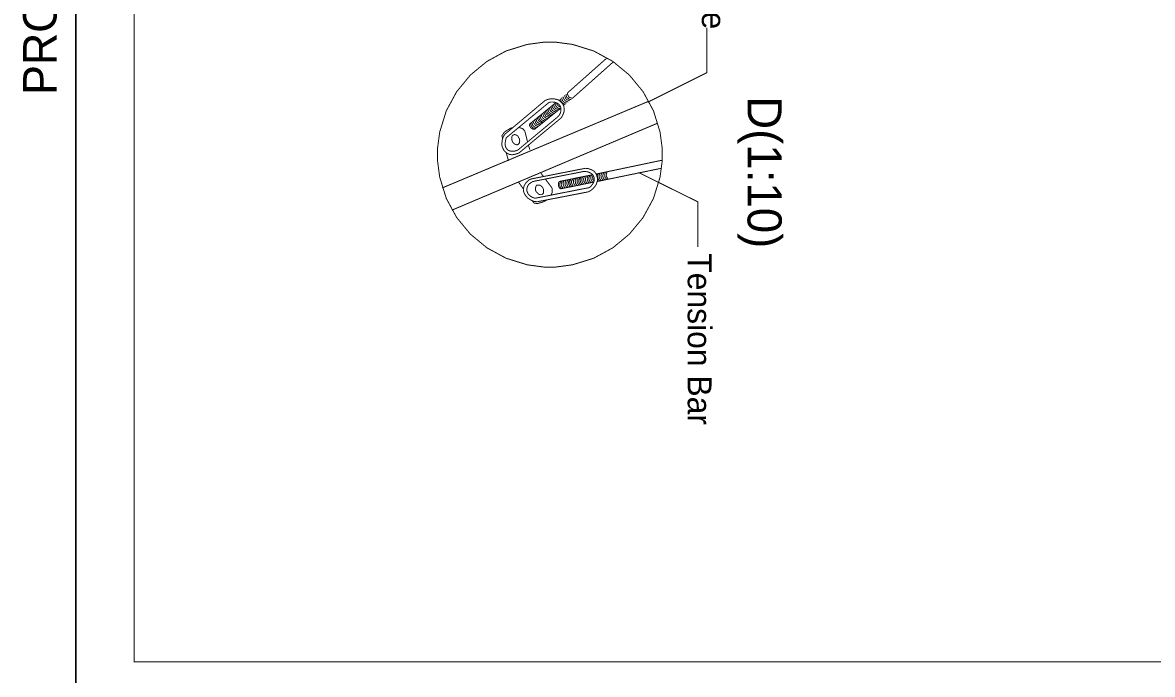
# Model space of a CAD drawing. Extents: x 0 to 11.7, y 0 to 16.5.
# Drawn here: x -0.01 to 5.84, y 2.79 to 6.17 of the extents above; entities that cross this region are included whole.
import ezdxf

# ---------------------------------------------------------------- set-up
doc = ezdxf.new("R2010")
doc.units = 0
doc.layers.get('0').update_dxf_attribs({"linetype": 'CONTINUOUS'})

msp = doc.modelspace()

# ---------------------------------------------------------------- linework, layer by layer
at = {"color": 0}
for points, const_width in [([(11.3828, 0.25944), (11.3828, 16.2511), (0.26443, 16.2511), (0.26443, 0.25944), (11.3828, 0.25944)], 0.01), ([(11.0811, 2.85781), (11.0811, 15.9494), (0.56614, 15.9494), (0.56614, 2.85781), (11.0811, 2.85781)], 0.005), ([(3.30279, 5.48529), (3.30279, 5.51465), (3.29096, 5.60271), (3.25706, 5.71203), (3.20335, 5.81099), (3.13222, 5.89719), (3.04601, 5.96832), (2.94706, 6.02203), (2.83768, 6.05593), (2.74963, 6.06776), (2.72026, 6.06776), (2.69097, 6.06776), (2.60292, 6.05593), (2.49354, 6.02203), (2.39464, 5.96832), (2.30843, 5.89719), (2.23731, 5.81099), (2.1836, 5.71203), (2.14968, 5.60271), (2.13781, 5.51465), (2.13781, 5.48529), (2.13781, 5.456), (2.14968, 5.36794), (2.1836, 5.25857), (2.23731, 5.15961), (2.30843, 5.0734), (2.39464, 5.00228), (2.49354, 4.94857), (2.60292, 4.91465), (2.69097, 4.90278), (2.72026, 4.90278), (2.74963, 4.90278), (2.83768, 4.91465), (2.94706, 4.94857), (3.04601, 5.00228), (3.13222, 5.0734), (3.20335, 5.15961), (3.25706, 5.25857), (3.29096, 5.36794), (3.30279, 5.456), (3.30279, 5.48529)], 0.005), ([(2.56108, 5.56944), (2.56278, 5.56614), (2.56278, 5.56108), (2.56446, 5.5561), (2.56278, 5.55111), (2.56278, 5.54611), (2.55946, 5.54275), (2.55778, 5.53944), (2.55447, 5.53776), (2.55111, 5.53614), (2.54779, 5.53614), (2.54275, 5.53776), (2.53944, 5.53944), (2.53614, 5.54113), (2.53276, 5.54443), (2.52946, 5.54779), (2.5261, 5.55279), (2.52447, 5.55778), (2.52279, 5.56278), (2.52279, 5.56776), (2.52279, 5.57275), (2.52279, 5.57611), (2.52447, 5.58111), (2.52778, 5.58442), (2.52946, 5.5861), (2.53276, 5.58778), (2.53614, 5.58946), (2.54112, 5.58778), (2.54443, 5.58778), (2.54779, 5.5861), (2.55279, 5.58279), (2.5561, 5.57943), (2.55778, 5.57443), (2.56108, 5.56944)], 0.005), ([(2.68446, 5.31108), (2.6811, 5.31614), (2.67779, 5.31944), (2.67443, 5.32275), (2.67111, 5.32611), (2.66612, 5.32781), (2.66276, 5.32781), (2.65776, 5.32781), (2.65446, 5.32781), (2.6511, 5.32611), (2.64947, 5.32275), (2.64779, 5.31944), (2.64611, 5.31446), (2.64611, 5.31108), (2.64611, 5.3061), (2.64611, 5.30111), (2.64779, 5.29611), (2.6511, 5.29113), (2.65446, 5.28776), (2.65776, 5.28444), (2.66114, 5.28108), (2.66444, 5.27946), (2.66943, 5.27778), (2.67279, 5.27778), (2.67779, 5.27778), (2.6811, 5.27946), (2.68278, 5.28108), (2.68608, 5.28444), (2.68778, 5.28776), (2.68778, 5.29275), (2.68778, 5.29779), (2.68778, 5.30279), (2.68608, 5.30778), (2.68446, 5.31108)], 0.005)]:
    msp.add_lwpolyline(points, close=True, dxfattribs=dict(at, const_width=const_width))
at = {"color": 0, "const_width": 0.005}
for points in [[(3.22613, 5.75613), (3.53276, 5.90944), (3.53276, 6.14279)], [(3.01611, 5.98611), (2.81108, 5.80447)], [(3.04779, 5.96446), (2.8361, 5.7761)], [(2.82275, 5.76443), (2.81776, 5.76611), (2.81278, 5.76779), (2.80778, 5.76942), (2.80447, 5.77279), (2.80111, 5.77778), (2.79943, 5.78276), (2.79779, 5.78776), (2.79611, 5.79275)], [(2.83111, 5.77111), (2.82443, 5.77111), (2.81944, 5.77279), (2.81614, 5.7761), (2.81108, 5.77946), (2.80778, 5.78276), (2.8061, 5.78776), (2.80447, 5.79275), (2.80447, 5.79943)], [(2.83778, 5.7761), (2.83279, 5.77778), (2.82781, 5.77946), (2.82275, 5.78108), (2.81776, 5.78444), (2.81614, 5.78944), (2.81278, 5.79443), (2.81108, 5.79943), (2.81108, 5.80447)], [(3.23113, 5.76112), (2.16276, 5.31278)], [(2.69613, 5.76611), (2.48779, 5.5911)], [(2.71446, 5.75444), (2.49447, 5.57275)], [(2.75108, 5.75444), (2.61442, 5.64279)], [(2.77946, 5.67611), (2.78614, 5.68778), (2.79113, 5.69943), (2.79443, 5.7111), (2.79443, 5.72276), (2.79275, 5.73443), (2.78776, 5.7461), (2.78108, 5.75444), (2.77279, 5.76281), (2.76281, 5.76942), (2.74946, 5.77279), (2.73779, 5.77447), (2.72444, 5.77447), (2.70942, 5.77111), (2.69613, 5.76611)], [(2.75944, 5.67947), (2.76779, 5.68778), (2.77279, 5.69613), (2.7761, 5.70611), (2.77778, 5.7161), (2.77778, 5.72613), (2.77447, 5.73443), (2.77111, 5.7411), (2.76443, 5.74778), (2.75612, 5.75276), (2.7461, 5.75613), (2.73611, 5.75776), (2.72444, 5.75776), (2.71446, 5.75444)], [(2.75108, 5.70611), (2.7461, 5.70779), (2.7411, 5.70942), (2.73779, 5.7111), (2.73281, 5.71446), (2.72944, 5.71946), (2.72775, 5.72444), (2.72613, 5.72944), (2.72613, 5.73443)], [(2.75944, 5.71278), (2.75444, 5.71278), (2.74946, 5.71446), (2.74447, 5.71778), (2.7411, 5.72114), (2.73779, 5.72444), (2.73443, 5.72944), (2.73281, 5.73443), (2.73281, 5.7411)], [(2.76611, 5.71778), (2.76112, 5.71946), (2.75612, 5.72114), (2.75108, 5.72276), (2.74778, 5.72613), (2.74447, 5.73112), (2.7411, 5.73611), (2.7411, 5.7411), (2.73942, 5.7461)], [(2.77447, 5.72444), (2.76779, 5.72444), (2.76281, 5.72613), (2.75944, 5.72944), (2.75444, 5.73281), (2.75108, 5.73779), (2.74946, 5.7411), (2.74778, 5.74778), (2.74778, 5.75276)], [(2.7761, 5.73112), (2.77111, 5.73281), (2.76611, 5.73611), (2.76281, 5.73942), (2.75944, 5.74278), (2.75612, 5.74778), (2.75612, 5.75276)], [(2.76942, 5.76443), (2.76942, 5.76942)], [(2.80111, 5.7461), (2.79611, 5.74778), (2.79113, 5.74946), (2.78614, 5.75108), (2.78276, 5.75613), (2.77946, 5.75944), (2.77778, 5.76443), (2.7761, 5.76942), (2.77447, 5.77447)], [(2.80778, 5.75276), (2.80279, 5.75276), (2.79779, 5.75444), (2.79275, 5.75776), (2.78944, 5.76112), (2.78614, 5.76443), (2.78444, 5.76942), (2.78276, 5.77447), (2.78108, 5.78108)], [(2.81614, 5.75776), (2.81108, 5.75944), (2.8061, 5.76112), (2.80111, 5.76281), (2.79611, 5.76779), (2.79443, 5.77111), (2.79113, 5.7761), (2.78944, 5.78108), (2.78944, 5.78614)], [(2.79611, 5.74278), (2.79275, 5.74278), (2.78944, 5.74278)], [(2.75944, 5.67947), (2.56108, 5.51443), (2.55279, 5.50776), (2.54275, 5.50444), (2.53276, 5.50276), (2.52279, 5.50276), (2.51281, 5.50444), (2.50444, 5.50776), (2.49778, 5.51443), (2.49278, 5.52111), (2.48942, 5.53108), (2.48779, 5.54113), (2.48942, 5.55111), (2.4911, 5.56108), (2.49447, 5.57275)], [(2.77946, 5.67611), (2.56108, 5.49447)], [(2.77778, 5.72613), (2.64111, 5.6161)], [(2.68278, 5.64947), (2.67779, 5.6511), (2.67279, 5.65278), (2.66775, 5.65446), (2.66444, 5.65776), (2.66114, 5.66276), (2.65776, 5.66775), (2.65608, 5.67279), (2.65608, 5.67779)], [(2.68778, 5.65446), (2.68278, 5.65446), (2.67779, 5.65608), (2.67279, 5.65944), (2.66943, 5.66276), (2.66612, 5.66775), (2.66444, 5.67111), (2.66276, 5.67779), (2.66276, 5.68278)], [(2.69444, 5.65944), (2.68946, 5.66114), (2.68446, 5.66276), (2.67947, 5.66444), (2.67611, 5.66775), (2.67279, 5.67279), (2.67111, 5.67779), (2.66943, 5.68278), (2.66943, 5.68778)], [(2.70281, 5.66613), (2.69775, 5.66613), (2.69276, 5.66775), (2.68778, 5.67111), (2.68446, 5.67443), (2.6811, 5.67947), (2.67779, 5.68278), (2.67611, 5.68946), (2.67611, 5.69444)], [(2.70942, 5.67279), (2.70443, 5.67279), (2.69943, 5.67443), (2.69613, 5.67779), (2.69114, 5.6811), (2.68778, 5.68446), (2.68608, 5.68946), (2.68446, 5.69444), (2.68446, 5.69943)], [(2.71778, 5.67779), (2.71278, 5.67947), (2.70779, 5.6811), (2.70281, 5.68278), (2.69775, 5.68608), (2.69613, 5.69114), (2.69276, 5.69613), (2.69114, 5.70111), (2.69114, 5.70611)], [(2.72444, 5.68446), (2.71946, 5.68446), (2.71446, 5.68608), (2.70942, 5.68946), (2.70611, 5.69276), (2.70281, 5.69613), (2.69943, 5.70111), (2.69775, 5.70611), (2.69775, 5.7111)], [(2.72944, 5.68946), (2.72444, 5.68946), (2.71946, 5.69114), (2.7161, 5.69444), (2.7111, 5.69775), (2.70779, 5.70111), (2.70611, 5.70611), (2.70443, 5.7111), (2.70443, 5.7161)], [(2.73611, 5.69444), (2.73113, 5.69444), (2.72613, 5.69613), (2.72276, 5.69943), (2.71778, 5.70281), (2.71446, 5.70611), (2.71278, 5.7111), (2.7111, 5.7161), (2.7111, 5.72276)], [(2.74447, 5.69943), (2.73942, 5.70111), (2.73443, 5.70281), (2.72944, 5.70611), (2.72613, 5.70942), (2.72276, 5.71278), (2.71946, 5.71778), (2.71946, 5.72276), (2.71778, 5.72775)], [(3.27778, 5.64779), (2.21278, 5.19775)], [(2.47114, 5.58279), (2.47775, 5.5911), (2.48443, 5.60113), (2.49278, 5.60781), (2.50444, 5.61442), (2.51443, 5.6211), (2.5261, 5.62446)], [(2.55946, 5.62608), (2.56944, 5.62278), (2.57943, 5.61947), (2.5861, 5.61279), (2.5911, 5.60612)], [(2.64111, 5.6161), (2.63612, 5.6161), (2.63112, 5.61778), (2.62608, 5.6211), (2.6211, 5.62446), (2.61947, 5.62776), (2.6161, 5.63276), (2.61442, 5.63781), (2.61442, 5.64279)], [(2.64611, 5.61947), (2.64111, 5.6211), (2.63612, 5.62278), (2.63112, 5.62446), (2.62776, 5.62944), (2.62446, 5.63276), (2.62278, 5.63781), (2.6211, 5.64279), (2.6211, 5.64779)], [(2.65278, 5.62608), (2.64779, 5.62608), (2.64279, 5.62776), (2.63781, 5.63113), (2.63444, 5.63444), (2.63112, 5.63781), (2.62944, 5.64279), (2.62776, 5.64779), (2.62776, 5.65446)], [(2.66114, 5.63113), (2.65608, 5.63276), (2.6511, 5.63444), (2.64611, 5.63612), (2.64279, 5.64111), (2.63943, 5.64442), (2.63612, 5.64947), (2.63444, 5.65446), (2.63444, 5.65944)], [(2.66775, 5.63781), (2.66276, 5.63943), (2.65776, 5.64111), (2.65278, 5.64279), (2.64947, 5.64611), (2.64611, 5.6511), (2.64442, 5.65608), (2.64279, 5.66114), (2.64279, 5.66613)], [(2.67611, 5.64442), (2.66943, 5.64442), (2.66444, 5.64611), (2.66114, 5.64947), (2.65608, 5.65278), (2.65278, 5.65608), (2.6511, 5.66114), (2.64947, 5.66613), (2.64947, 5.67111)], [(2.56108, 5.49447), (2.54943, 5.48942), (2.53614, 5.48611), (2.52447, 5.48443), (2.51112, 5.48611), (2.50108, 5.4911), (2.4911, 5.49778), (2.48281, 5.50613), (2.47775, 5.51611), (2.47276, 5.52778), (2.47114, 5.53944), (2.47276, 5.55279), (2.47444, 5.56614), (2.47944, 5.57943), (2.48779, 5.5911)], [(2.47114, 5.58279), (2.47613, 5.56776)], [(2.5911, 5.60612), (2.60444, 5.55111)], [(2.60943, 5.53444), (2.6161, 5.51112)], [(2.49447, 5.49447), (2.50612, 5.45281)], [(3.30111, 5.45611), (2.95942, 5.38444)], [(2.89442, 5.39779), (2.64111, 5.34776), (2.62944, 5.34446), (2.6211, 5.33946), (2.61279, 5.33279), (2.60613, 5.32443), (2.60275, 5.31614), (2.60113, 5.30778), (2.60113, 5.29779), (2.60444, 5.28944), (2.60781, 5.28108), (2.61442, 5.27447), (2.62278, 5.26779), (2.63276, 5.26281), (2.64442, 5.25944)], [(2.90446, 5.41444), (2.62446, 5.35943)], [(2.67279, 5.39111), (2.68608, 5.37278)], [(2.89442, 5.39779), (2.90446, 5.39779), (2.91613, 5.39611), (2.92611, 5.39279), (2.93446, 5.38781), (2.94114, 5.38276), (2.94613, 5.37446), (2.94943, 5.3661), (2.94943, 5.35781), (2.94943, 5.34776), (2.94613, 5.33946), (2.93946, 5.32943), (2.93278, 5.32113), (2.92443, 5.31446)], [(2.90446, 5.41444), (2.91775, 5.41276), (2.92947, 5.40944), (2.94114, 5.40446), (2.95111, 5.39779), (2.95779, 5.38781), (2.96278, 5.37776), (2.9661, 5.3661), (2.96778, 5.35444), (2.96446, 5.34278), (2.9611, 5.33111), (2.95281, 5.31944), (2.94444, 5.30946), (2.93446, 5.30111), (2.92111, 5.29275)], [(2.96446, 5.38612), (2.96446, 5.38276), (2.96278, 5.38113)], [(3.29779, 5.41444), (2.9661, 5.34614)], [(2.97276, 5.38781), (2.96946, 5.38276), (2.96778, 5.37776), (2.96778, 5.37278), (2.96778, 5.36778), (2.96946, 5.36279), (2.97114, 5.35781), (2.97444, 5.35275), (2.97775, 5.34944)], [(2.98113, 5.38943), (2.97775, 5.38444), (2.97613, 5.37944), (2.97613, 5.37446), (2.97613, 5.36947), (2.97775, 5.36442), (2.97944, 5.35943), (2.98281, 5.35444), (2.98611, 5.35113)], [(2.9911, 5.39111), (2.98779, 5.38612), (2.98611, 5.38113), (2.98443, 5.37608), (2.98611, 5.3711), (2.98611, 5.3661), (2.98942, 5.36111), (2.99278, 5.35612), (2.9961, 5.35275)], [(2.99946, 5.39279), (2.99778, 5.38781), (2.9961, 5.38276), (2.99447, 5.37776), (2.99447, 5.37278), (2.9961, 5.36778), (2.99778, 5.36279), (3.00108, 5.35781), (3.00612, 5.35444)], [(3.00944, 5.39442), (3.00612, 5.38943), (3.00444, 5.38444), (3.00444, 5.37944), (3.00444, 5.37446), (3.00612, 5.36947), (3.00776, 5.36442), (3.01112, 5.36111), (3.01443, 5.35612)], [(3.01779, 5.39611), (3.01611, 5.39279), (3.01443, 5.38781), (3.01281, 5.38113), (3.01281, 5.37608), (3.01443, 5.3711), (3.01611, 5.3661), (3.01942, 5.36279), (3.02279, 5.35781)], [(3.17947, 5.39279), (3.48611, 5.2411), (3.48611, 5.00613)], [(2.55778, 5.34278), (2.58279, 5.30778)], [(2.62446, 5.35943), (2.61279, 5.35444), (2.60275, 5.34614), (2.59446, 5.3361), (2.58778, 5.32611), (2.58442, 5.31446), (2.58279, 5.30447), (2.58442, 5.29275), (2.58946, 5.28108), (2.59614, 5.27111), (2.60444, 5.26112), (2.61442, 5.25444), (2.62608, 5.24778), (2.63943, 5.24278), (2.65446, 5.2411)], [(2.69613, 5.35943), (2.73113, 5.31278)], [(2.76942, 5.34614), (2.76611, 5.3411), (2.76443, 5.3361), (2.76443, 5.33111), (2.76443, 5.32611), (2.76611, 5.31944), (2.76779, 5.31614), (2.77111, 5.31108), (2.77447, 5.30778)], [(2.94114, 5.38113), (2.76942, 5.34614)], [(2.7761, 5.34614), (2.77447, 5.34278), (2.77279, 5.33778), (2.77111, 5.33279), (2.77111, 5.32611), (2.77279, 5.32113), (2.77447, 5.31614), (2.77778, 5.31278), (2.78108, 5.30946)], [(2.94775, 5.34278), (2.77447, 5.30778)], [(2.78444, 5.34944), (2.78276, 5.34446), (2.78108, 5.33946), (2.77946, 5.33442), (2.77946, 5.32943), (2.78108, 5.32275), (2.78276, 5.31944), (2.78614, 5.31446), (2.79113, 5.31108)], [(2.79443, 5.35113), (2.79113, 5.34614), (2.78944, 5.3411), (2.78944, 5.3361), (2.78944, 5.33111), (2.79113, 5.32611), (2.79275, 5.32113), (2.79611, 5.31614), (2.79943, 5.31278)], [(2.80447, 5.35275), (2.80111, 5.34776), (2.79943, 5.34278), (2.79943, 5.33778), (2.79943, 5.33279), (2.79943, 5.32781), (2.80279, 5.32275), (2.8061, 5.31776), (2.80946, 5.31446)], [(2.81278, 5.35444), (2.81108, 5.34944), (2.80946, 5.34446), (2.80778, 5.33946), (2.80778, 5.33442), (2.80946, 5.32943), (2.81108, 5.32443), (2.81446, 5.31944), (2.81776, 5.31614)], [(2.82275, 5.35612), (2.81944, 5.35113), (2.81776, 5.34614), (2.81614, 5.3411), (2.81776, 5.3361), (2.81776, 5.33111), (2.82113, 5.32611), (2.82275, 5.32113), (2.82781, 5.31776)], [(2.82943, 5.35781), (2.82611, 5.35275), (2.82443, 5.34776), (2.82443, 5.34278), (2.82443, 5.33778), (2.82611, 5.33279), (2.82781, 5.32781), (2.83111, 5.32275), (2.83442, 5.31944)], [(2.83778, 5.35943), (2.8361, 5.35444), (2.83279, 5.34944), (2.83279, 5.34446), (2.83279, 5.33946), (2.83442, 5.33442), (2.8361, 5.32943), (2.83946, 5.32443), (2.84278, 5.32113)], [(2.84776, 5.36111), (2.84446, 5.35612), (2.84278, 5.35275), (2.84278, 5.34614), (2.84278, 5.3411), (2.84446, 5.3361), (2.84614, 5.33111), (2.84944, 5.32781), (2.85275, 5.32275)], [(2.85781, 5.36279), (2.85444, 5.35943), (2.85275, 5.35444), (2.85113, 5.34944), (2.85275, 5.34278), (2.85275, 5.33778), (2.85613, 5.33279), (2.85781, 5.32943), (2.86279, 5.32611)], [(2.8661, 5.3661), (2.86279, 5.36111), (2.86111, 5.35612), (2.86111, 5.35113), (2.86111, 5.34614), (2.86279, 5.33946), (2.86442, 5.3361), (2.86778, 5.33111), (2.8711, 5.32781)], [(2.87446, 5.36778), (2.87278, 5.36279), (2.8711, 5.35781), (2.86947, 5.35275), (2.86947, 5.34776), (2.8711, 5.34278), (2.87278, 5.33778), (2.87608, 5.33279), (2.88112, 5.32943)], [(2.88276, 5.36947), (2.87944, 5.36442), (2.87776, 5.35943), (2.87776, 5.35444), (2.87776, 5.34944), (2.87944, 5.34278), (2.88112, 5.33946), (2.88444, 5.33442), (2.88781, 5.33111)], [(2.89111, 5.3711), (2.88781, 5.3661), (2.88612, 5.36111), (2.88612, 5.35612), (2.88612, 5.35113), (2.88781, 5.34614), (2.88943, 5.3411), (2.89279, 5.3361), (2.89611, 5.33279)], [(2.9011, 5.37278), (2.89779, 5.36778), (2.89611, 5.36279), (2.89442, 5.35781), (2.89611, 5.35275), (2.89611, 5.34776), (2.89947, 5.34278), (2.90278, 5.33778), (2.90608, 5.33442)], [(2.90944, 5.37446), (2.90776, 5.36947), (2.90608, 5.36442), (2.90446, 5.35943), (2.90446, 5.35444), (2.90608, 5.34944), (2.90776, 5.34446), (2.91114, 5.33946), (2.91613, 5.3361)], [(2.91943, 5.37608), (2.91613, 5.3711), (2.91444, 5.3661), (2.91444, 5.36111), (2.91444, 5.35612), (2.91613, 5.35113), (2.91775, 5.34614), (2.92111, 5.3411), (2.92443, 5.33778)], [(2.92779, 5.37776), (2.92611, 5.37278), (2.92279, 5.36778), (2.92279, 5.36279), (2.92279, 5.35781), (2.92443, 5.35275), (2.92611, 5.34776), (2.92947, 5.34446), (2.93278, 5.33946)], [(2.93778, 5.37944), (2.93446, 5.37608), (2.93278, 5.3711), (2.93278, 5.3661), (2.93278, 5.35943), (2.93446, 5.35444), (2.93608, 5.34944), (2.93946, 5.34614), (2.94276, 5.3411)], [(2.94444, 5.37776), (2.94276, 5.37278), (2.94114, 5.36778), (2.94276, 5.36279), (2.94276, 5.35612), (2.94613, 5.35275), (2.94943, 5.34776)], [(2.9661, 5.35113), (2.97114, 5.34776)], [(2.92443, 5.31446), (2.64442, 5.25944)], [(2.92111, 5.29275), (2.65446, 5.2411)], [(2.72613, 5.2761), (2.73113, 5.28614), (2.73281, 5.29443), (2.73281, 5.30447), (2.73113, 5.31278)], [(2.62776, 5.24778), (2.63781, 5.23443)], [(2.63781, 5.23443), (2.64779, 5.23281), (2.65944, 5.23281), (2.67111, 5.23611), (2.68278, 5.23942), (2.69444, 5.24447), (2.70443, 5.25108)]]:
    msp.add_lwpolyline(points, dxfattribs=at)

# ---------------------------------------------------------------- texts
at = {"color": 0}
for s, height, rotation, p in [('PRODUCED BY AN AUTODESK EDUCATIONAL PRODUCT', 0.173333, 90, (0.16444, 5.79444)), ('Pipe', 0.123333, 270, (3.50778, 6.46444)), ('D(1:10)', 0.176667, 270, (3.74444, 5.78778)), ('Tension Bar', 0.123333, 270, (3.43444, 4.97444))]:
    msp.add_text(s, height=height, rotation=rotation, dxfattribs=at).set_placement(p)

doc.saveas('drawing.dxf')
